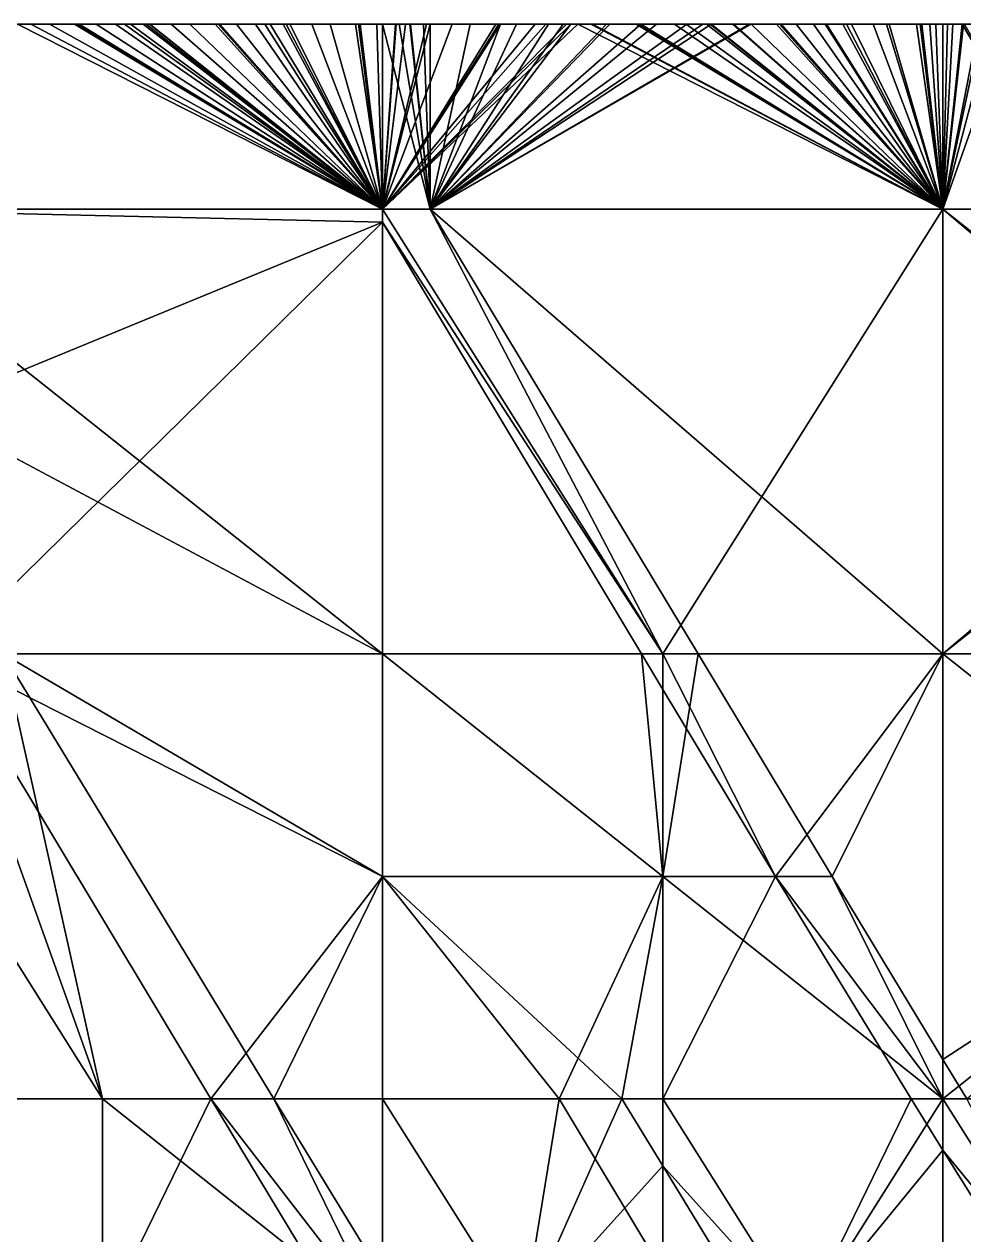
# Model space of a CAD drawing. Extents: x 376891 to 377036, y 6958800 to 6959083.
# Drawn here: x 376928.1 to 376981.7, y 6959013.6 to 6959082.8 of the extents above; entities that cross this region are included whole.
import ezdxf

# ---------------------------------------------------------------- set-up
doc = ezdxf.new("R2010")
doc.units = 0
doc.layers.add('FM2', color=7, linetype='CONTINUOUS')

msp = doc.modelspace()

# ---------------------------------------------------------------- linework, layer by layer
at = {"layer": 'FM2'}
for points in [[(376916.548, 6959072.209, 318.949), (376948.548, 6959072.209, 335.174), (376927.698, 6959082.766, 327.81)], [(376948.548, 6959072.209, 336.788), (376916.548, 6959072.209, 320.618), (376927.698, 6959082.766, 329.436)], [(376928.456, 6959082.766, 329.819), (376927.698, 6959082.766, 329.436), (376929.526, 6959082.766, 328.737)], [(376927.698, 6959082.766, 329.436), (376927.698, 6959082.766, 327.81), (376929.526, 6959082.766, 328.737)], [(376948.548, 6959072.209, 335.174), (376929.526, 6959082.766, 328.737), (376927.698, 6959082.766, 327.81)], [(376928.456, 6959082.766, 329.819), (376948.548, 6959072.209, 336.788), (376927.698, 6959082.766, 329.436)], [(376929.526, 6959082.766, 328.737), (376930.952, 6959082.766, 331.08), (376928.456, 6959082.766, 329.819)], [(376930.952, 6959082.766, 331.08), (376948.548, 6959072.209, 336.788), (376928.456, 6959082.766, 329.819)], [(376931.218, 6959082.766, 331.08), (376930.952, 6959082.766, 331.08), (376929.526, 6959082.766, 328.737)], [(376931.218, 6959082.766, 329.595), (376931.218, 6959082.766, 331.08), (376929.526, 6959082.766, 328.737)], [(376948.548, 6959072.209, 335.174), (376931.218, 6959082.766, 329.595), (376929.526, 6959082.766, 328.737)], [(376931.218, 6959082.766, 331.08), (376931.129, 6959082.766, 331.17), (376930.952, 6959082.766, 331.08)], [(376931.129, 6959082.766, 331.17), (376948.548, 6959072.209, 336.788), (376930.952, 6959082.766, 331.08)], [(376931.218, 6959082.766, 331.08), (376931.218, 6959082.766, 331.214), (376931.129, 6959082.766, 331.17)], [(376931.218, 6959082.766, 331.214), (376948.548, 6959072.209, 336.788), (376931.129, 6959082.766, 331.17)], [(376933.293, 6959082.766, 332.263), (376931.218, 6959082.766, 331.214), (376931.218, 6959082.766, 331.08)], [(376933.293, 6959082.766, 332.263), (376931.218, 6959082.766, 331.08), (376934.147, 6959082.766, 331.08)], [(376931.218, 6959082.766, 329.595), (376932.196, 6959082.766, 330.091), (376931.218, 6959082.766, 331.08)], [(376932.196, 6959082.766, 330.091), (376934.147, 6959082.766, 331.08), (376931.218, 6959082.766, 331.08)], [(376948.548, 6959072.209, 335.174), (376932.196, 6959082.766, 330.091), (376931.218, 6959082.766, 329.595)], [(376933.293, 6959082.766, 332.263), (376948.548, 6959072.209, 336.788), (376931.218, 6959082.766, 331.214)], [(376948.548, 6959072.209, 335.174), (376934.147, 6959082.766, 331.08), (376932.196, 6959082.766, 330.091)], [(376934.147, 6959082.766, 331.08), (376933.803, 6959082.766, 332.521), (376933.293, 6959082.766, 332.263)], [(376933.803, 6959082.766, 332.521), (376948.548, 6959072.209, 336.788), (376933.293, 6959082.766, 332.263)], [(376934.867, 6959082.766, 331.445), (376933.803, 6959082.766, 332.521), (376934.147, 6959082.766, 331.08)], [(376935.033, 6959082.766, 333.142), (376933.803, 6959082.766, 332.521), (376934.867, 6959082.766, 331.445)], [(376935.033, 6959082.766, 333.142), (376948.548, 6959072.209, 336.788), (376933.803, 6959082.766, 332.521)], [(376948.548, 6959072.209, 335.174), (376934.867, 6959082.766, 331.445), (376934.147, 6959082.766, 331.08)], [(376935.033, 6959082.766, 333.142), (376934.867, 6959082.766, 331.445), (376935.227, 6959082.766, 331.628)], [(376948.548, 6959072.209, 335.174), (376935.227, 6959082.766, 331.628), (376934.867, 6959082.766, 331.445)], [(376935.227, 6959082.766, 333.241), (376935.033, 6959082.766, 333.142), (376935.227, 6959082.766, 331.628)], [(376935.227, 6959082.766, 333.241), (376948.548, 6959072.209, 336.788), (376935.033, 6959082.766, 333.142)], [(376935.238, 6959082.766, 333.246), (376935.227, 6959082.766, 333.241), (376935.247, 6959082.766, 331.638)], [(376935.227, 6959082.766, 333.241), (376935.227, 6959082.766, 331.628), (376935.247, 6959082.766, 331.638)], [(376948.548, 6959072.209, 335.174), (376935.247, 6959082.766, 331.638), (376935.227, 6959082.766, 331.628)], [(376935.238, 6959082.766, 333.246), (376948.548, 6959072.209, 336.788), (376935.227, 6959082.766, 333.241)], [(376935.247, 6959082.766, 333.251), (376935.238, 6959082.766, 333.246), (376935.247, 6959082.766, 331.638)], [(376935.247, 6959082.766, 333.251), (376948.548, 6959072.209, 336.788), (376935.238, 6959082.766, 333.246)], [(376936.476, 6959082.766, 333.872), (376935.247, 6959082.766, 333.251), (376937.536, 6959082.766, 332.8)], [(376935.247, 6959082.766, 333.251), (376935.247, 6959082.766, 331.638), (376937.536, 6959082.766, 332.8)], [(376948.548, 6959072.209, 335.174), (376937.536, 6959082.766, 332.8), (376935.247, 6959082.766, 331.638)], [(376936.476, 6959082.766, 333.872), (376948.548, 6959072.209, 336.788), (376935.247, 6959082.766, 333.251)], [(376937.536, 6959082.766, 332.8), (376938.975, 6959082.766, 335.134), (376936.476, 6959082.766, 333.872)], [(376938.975, 6959082.766, 335.134), (376948.548, 6959072.209, 336.788), (376936.476, 6959082.766, 333.872)], [(376939.237, 6959082.766, 335.134), (376938.975, 6959082.766, 335.134), (376937.536, 6959082.766, 332.8)], [(376939.237, 6959082.766, 335.134), (376937.536, 6959082.766, 332.8), (376939.237, 6959082.766, 333.665)], [(376948.548, 6959072.209, 335.174), (376939.237, 6959082.766, 333.665), (376937.536, 6959082.766, 332.8)], [(376939.237, 6959082.766, 335.134), (376939.15, 6959082.766, 335.223), (376938.975, 6959082.766, 335.134)], [(376939.15, 6959082.766, 335.223), (376948.548, 6959072.209, 336.788), (376938.975, 6959082.766, 335.134)], [(376939.237, 6959082.766, 335.134), (376939.237, 6959082.766, 335.267), (376939.15, 6959082.766, 335.223)], [(376939.237, 6959082.766, 335.267), (376948.548, 6959072.209, 336.788), (376939.15, 6959082.766, 335.223)], [(376941.294, 6959082.766, 336.306), (376939.237, 6959082.766, 335.267), (376939.237, 6959082.766, 335.134)], [(376939.237, 6959082.766, 335.134), (376942.131, 6959082.766, 335.134), (376941.294, 6959082.766, 336.306)], [(376939.237, 6959082.766, 333.665), (376940.205, 6959082.766, 334.156), (376939.237, 6959082.766, 335.134)], [(376940.205, 6959082.766, 334.156), (376942.131, 6959082.766, 335.134), (376939.237, 6959082.766, 335.134)], [(376948.548, 6959072.209, 335.174), (376940.205, 6959082.766, 334.156), (376939.237, 6959082.766, 333.665)], [(376941.294, 6959082.766, 336.306), (376948.548, 6959072.209, 336.788), (376939.237, 6959082.766, 335.267)], [(376948.548, 6959072.209, 335.174), (376942.131, 6959082.766, 335.134), (376940.205, 6959082.766, 334.156)], [(376942.131, 6959082.766, 335.134), (376941.823, 6959082.766, 336.574), (376941.294, 6959082.766, 336.306)], [(376941.823, 6959082.766, 336.574), (376948.548, 6959072.209, 336.788), (376941.294, 6959082.766, 336.306)], [(376942.874, 6959082.766, 335.512), (376941.823, 6959082.766, 336.574), (376942.131, 6959082.766, 335.134)], [(376943.044, 6959082.766, 337.191), (376941.823, 6959082.766, 336.574), (376942.874, 6959082.766, 335.512)], [(376943.044, 6959082.766, 337.191), (376948.548, 6959072.209, 336.788), (376941.823, 6959082.766, 336.574)], [(376948.548, 6959072.209, 335.174), (376942.874, 6959082.766, 335.512), (376942.131, 6959082.766, 335.134)], [(376943.044, 6959082.766, 337.191), (376942.874, 6959082.766, 335.512), (376943.247, 6959082.766, 335.702)], [(376948.548, 6959072.209, 335.174), (376943.247, 6959082.766, 335.702), (376942.874, 6959082.766, 335.512)], [(376943.247, 6959082.766, 337.293), (376943.044, 6959082.766, 337.191), (376943.247, 6959082.766, 335.702)], [(376943.247, 6959082.766, 337.293), (376948.548, 6959072.209, 336.788), (376943.044, 6959082.766, 337.191)], [(376944.497, 6959082.766, 337.925), (376943.247, 6959082.766, 337.293), (376945.543, 6959082.766, 336.868)], [(376943.247, 6959082.766, 337.293), (376943.247, 6959082.766, 335.702), (376945.543, 6959082.766, 336.868)], [(376948.548, 6959072.209, 335.174), (376945.543, 6959082.766, 336.868), (376943.247, 6959082.766, 335.702)], [(376944.497, 6959082.766, 337.925), (376948.548, 6959072.209, 336.788), (376943.247, 6959082.766, 337.293)], [(376945.543, 6959082.766, 336.868), (376946.998, 6959082.766, 339.189), (376944.497, 6959082.766, 337.925)], [(376946.998, 6959082.766, 339.189), (376948.548, 6959072.209, 336.788), (376944.497, 6959082.766, 337.925)], [(376947.257, 6959082.766, 339.189), (376946.998, 6959082.766, 339.189), (376945.543, 6959082.766, 336.868)], [(376947.257, 6959082.766, 337.738), (376947.257, 6959082.766, 339.189), (376945.543, 6959082.766, 336.868)], [(376948.548, 6959072.209, 335.174), (376947.257, 6959082.766, 337.738), (376945.543, 6959082.766, 336.868)], [(376946.998, 6959082.766, 339.189), (376947.257, 6959082.766, 339.189), (376947.171, 6959082.766, 339.276)], [(376947.171, 6959082.766, 339.276), (376948.548, 6959072.209, 336.788), (376946.998, 6959082.766, 339.189)], [(376947.257, 6959082.766, 339.189), (376947.257, 6959082.766, 339.32), (376947.171, 6959082.766, 339.276)], [(376947.257, 6959082.766, 339.32), (376948.548, 6959072.209, 336.788), (376947.171, 6959082.766, 339.276)], [(376948.548, 6959082.766, 339.972), (376947.257, 6959082.766, 339.32), (376947.257, 6959082.766, 339.189)], [(376947.257, 6959082.766, 339.189), (376950.1, 6959082.766, 339.189), (376948.548, 6959082.766, 339.972)], [(376947.257, 6959082.766, 337.738), (376948.212, 6959082.766, 338.223), (376947.257, 6959082.766, 339.189)], [(376948.212, 6959082.766, 338.223), (376948.548, 6959082.766, 338.394), (376947.257, 6959082.766, 339.189)], [(376948.548, 6959082.766, 338.394), (376949.495, 6959082.766, 338.879), (376947.257, 6959082.766, 339.189)], [(376949.495, 6959082.766, 338.879), (376950.1, 6959082.766, 339.189), (376947.257, 6959082.766, 339.189)], [(376948.548, 6959072.209, 335.174), (376948.212, 6959082.766, 338.223), (376947.257, 6959082.766, 337.738)], [(376948.548, 6959082.766, 339.972), (376948.548, 6959072.209, 336.788), (376947.257, 6959082.766, 339.32)], [(376948.548, 6959072.209, 335.174), (376948.548, 6959082.766, 338.394), (376948.212, 6959082.766, 338.223)], [(376949.288, 6959082.766, 340.347), (376948.548, 6959082.766, 339.972), (376950.1, 6959082.766, 339.189)], [(376948.548, 6959082.766, 338.394), (376951.265, 6959072.209, 336.565), (376949.495, 6959082.766, 338.879)], [(376948.548, 6959072.209, 335.174), (376951.265, 6959072.209, 336.565), (376948.548, 6959082.766, 338.394)], [(376949.288, 6959082.766, 340.347), (376948.548, 6959072.209, 336.788), (376948.548, 6959082.766, 339.972)], [(376949.313, 6959082.766, 340.359), (376948.548, 6959072.209, 336.788), (376949.288, 6959082.766, 340.347)], [(376949.844, 6959082.766, 340.628), (376948.548, 6959072.209, 336.788), (376949.313, 6959082.766, 340.359)], [(376951.052, 6959082.766, 341.239), (376948.548, 6959072.209, 336.788), (376949.844, 6959082.766, 340.628)], [(376951.267, 6959082.766, 341.348), (376948.548, 6959072.209, 336.788), (376951.052, 6959082.766, 341.239)], [(376952.516, 6959082.766, 341.98), (376948.548, 6959072.209, 336.788), (376951.267, 6959082.766, 341.348)], [(376955.012, 6959082.766, 343.243), (376948.548, 6959072.209, 336.788), (376952.516, 6959082.766, 341.98)], [(376955.188, 6959082.766, 343.332), (376948.548, 6959072.209, 336.788), (376955.012, 6959082.766, 343.243)], [(376955.277, 6959082.766, 343.377), (376948.548, 6959072.209, 336.788), (376955.188, 6959082.766, 343.332)], [(376957.252, 6959082.766, 344.376), (376948.548, 6959072.209, 336.788), (376955.277, 6959082.766, 343.377)], [(376957.861, 6959082.766, 344.684), (376948.548, 6959072.209, 336.788), (376957.252, 6959082.766, 344.376)], [(376959.05, 6959082.766, 345.286), (376948.548, 6959072.209, 336.788), (376957.861, 6959082.766, 344.684)], [(376959.287, 6959082.766, 345.406), (376948.548, 6959072.209, 336.788), (376959.05, 6959082.766, 345.286)], [(376959.698, 6959082.766, 345.614), (376948.548, 6959072.209, 336.788), (376959.287, 6959082.766, 345.406)], [(376959.698, 6959082.766, 345.614), (376980.548, 6959072.209, 352.979), (376948.548, 6959072.209, 336.788)], [(376949.313, 6959082.766, 340.359), (376949.288, 6959082.766, 340.347), (376950.1, 6959082.766, 339.189)], [(376950.1, 6959082.766, 339.189), (376950.135, 6959082.766, 339.207), (376949.313, 6959082.766, 340.359)], [(376949.844, 6959082.766, 340.628), (376949.313, 6959082.766, 340.359), (376950.135, 6959082.766, 339.207)], [(376949.495, 6959082.766, 338.879), (376951.265, 6959072.209, 336.565), (376950.1, 6959082.766, 339.189)], [(376949.844, 6959082.766, 340.628), (376950.135, 6959082.766, 339.207), (376950.875, 6959082.766, 339.585)], [(376951.052, 6959082.766, 341.239), (376949.844, 6959082.766, 340.628), (376950.875, 6959082.766, 339.585)], [(376950.1, 6959082.766, 339.189), (376951.265, 6959072.209, 336.565), (376950.135, 6959082.766, 339.207)], [(376951.265, 6959072.209, 336.565), (376950.875, 6959082.766, 339.585), (376950.135, 6959082.766, 339.207)], [(376951.052, 6959082.766, 341.239), (376950.875, 6959082.766, 339.585), (376951.267, 6959082.766, 339.786)], [(376951.265, 6959072.209, 336.565), (376951.267, 6959082.766, 339.786), (376950.875, 6959082.766, 339.585)], [(376951.267, 6959082.766, 341.348), (376951.052, 6959082.766, 341.239), (376951.267, 6959082.766, 339.786)], [(376951.265, 6959072.209, 336.565), (376953.537, 6959082.766, 340.948), (376951.267, 6959082.766, 339.786)], [(376951.265, 6959072.209, 336.565), (376955.277, 6959082.766, 341.839), (376953.537, 6959082.766, 340.948)], [(376951.265, 6959072.209, 336.565), (376958.86, 6959082.766, 343.674), (376958.018, 6959082.766, 343.243)], [(376951.265, 6959072.209, 336.565), (376956.198, 6959082.766, 342.311), (376955.277, 6959082.766, 341.839)], [(376951.265, 6959072.209, 336.565), (376958.018, 6959082.766, 343.243), (376956.198, 6959082.766, 342.311)], [(376951.265, 6959072.209, 336.565), (376959.287, 6959082.766, 343.892), (376958.86, 6959082.766, 343.674)], [(376951.265, 6959072.209, 336.565), (376961.339, 6959082.766, 344.943), (376959.287, 6959082.766, 343.892)], [(376969.5, 6959082.766, 349.134), (376951.265, 6959072.209, 336.565), (376969.59, 6959082.766, 349.18)], [(376961.339, 6959082.766, 344.943), (376951.265, 6959072.209, 336.565), (376961.522, 6959082.766, 345.037)], [(376961.522, 6959082.766, 345.037), (376951.265, 6959072.209, 336.565), (376963.296, 6959082.766, 345.948)], [(376965.923, 6959082.766, 347.297), (376951.265, 6959072.209, 336.565), (376966.84, 6959082.766, 347.768)], [(376964.181, 6959082.766, 346.403), (376951.265, 6959072.209, 336.565), (376965.923, 6959082.766, 347.297)], [(376963.296, 6959082.766, 345.948), (376951.265, 6959072.209, 336.565), (376964.181, 6959082.766, 346.403)], [(376966.84, 6959082.766, 347.768), (376951.265, 6959072.209, 336.565), (376967.306, 6959082.766, 348.007)], [(376967.306, 6959082.766, 348.007), (376951.265, 6959072.209, 336.565), (376969.5, 6959082.766, 349.134)], [(376951.265, 6959072.209, 336.565), (376980.548, 6959072.209, 351.58), (376969.59, 6959082.766, 349.18)], [(376952.516, 6959082.766, 341.98), (376951.267, 6959082.766, 341.348), (376953.537, 6959082.766, 340.948)], [(376951.267, 6959082.766, 341.348), (376951.267, 6959082.766, 339.786), (376953.537, 6959082.766, 340.948)], [(376953.537, 6959082.766, 340.948), (376955.012, 6959082.766, 343.243), (376952.516, 6959082.766, 341.98)], [(376955.277, 6959082.766, 343.243), (376955.012, 6959082.766, 343.243), (376953.537, 6959082.766, 340.948)], [(376955.277, 6959082.766, 343.243), (376953.537, 6959082.766, 340.948), (376955.277, 6959082.766, 341.839)], [(376955.012, 6959082.766, 343.243), (376955.277, 6959082.766, 343.243), (376955.188, 6959082.766, 343.332)], [(376955.277, 6959082.766, 343.243), (376955.277, 6959082.766, 343.377), (376955.188, 6959082.766, 343.332)], [(376957.252, 6959082.766, 344.376), (376955.277, 6959082.766, 343.377), (376955.277, 6959082.766, 343.243)], [(376957.252, 6959082.766, 344.376), (376955.277, 6959082.766, 343.243), (376958.018, 6959082.766, 343.243)], [(376955.277, 6959082.766, 341.839), (376956.198, 6959082.766, 342.311), (376955.277, 6959082.766, 343.243)], [(376956.198, 6959082.766, 342.311), (376958.018, 6959082.766, 343.243), (376955.277, 6959082.766, 343.243)], [(376958.018, 6959082.766, 343.243), (376957.861, 6959082.766, 344.684), (376957.252, 6959082.766, 344.376)], [(376958.86, 6959082.766, 343.674), (376957.861, 6959082.766, 344.684), (376958.018, 6959082.766, 343.243)], [(376959.05, 6959082.766, 345.286), (376957.861, 6959082.766, 344.684), (376958.86, 6959082.766, 343.674)], [(376958.86, 6959082.766, 343.674), (376959.287, 6959082.766, 343.892), (376959.05, 6959082.766, 345.286)], [(376959.287, 6959082.766, 345.406), (376959.05, 6959082.766, 345.286), (376959.287, 6959082.766, 343.892)], [(376959.698, 6959082.766, 345.614), (376959.287, 6959082.766, 345.406), (376959.287, 6959082.766, 343.892)], [(376959.698, 6959082.766, 345.614), (376959.287, 6959082.766, 343.892), (376961.339, 6959082.766, 344.943)], [(376960.431, 6959082.766, 345.985), (376959.698, 6959082.766, 345.614), (376961.339, 6959082.766, 344.943)], [(376980.548, 6959072.209, 352.979), (376959.698, 6959082.766, 345.614), (376960.431, 6959082.766, 345.985)], [(376960.533, 6959082.766, 346.036), (376960.431, 6959082.766, 345.985), (376961.339, 6959082.766, 344.943)], [(376980.548, 6959072.209, 352.979), (376960.431, 6959082.766, 345.985), (376960.533, 6959082.766, 346.036)], [(376961.339, 6959082.766, 344.943), (376961.522, 6959082.766, 345.037), (376960.533, 6959082.766, 346.036)], [(376961.522, 6959082.766, 345.037), (376963.025, 6959082.766, 347.297), (376960.533, 6959082.766, 346.036)], [(376980.548, 6959072.209, 352.979), (376960.533, 6959082.766, 346.036), (376963.025, 6959082.766, 347.297)], [(376963.296, 6959082.766, 347.297), (376963.025, 6959082.766, 347.297), (376961.522, 6959082.766, 345.037)], [(376963.296, 6959082.766, 347.297), (376961.522, 6959082.766, 345.037), (376963.296, 6959082.766, 345.948)], [(376963.296, 6959082.766, 347.297), (376963.206, 6959082.766, 347.389), (376963.025, 6959082.766, 347.297)], [(376980.548, 6959072.209, 352.979), (376963.025, 6959082.766, 347.297), (376963.206, 6959082.766, 347.389)], [(376963.296, 6959082.766, 347.297), (376963.296, 6959082.766, 347.434), (376963.206, 6959082.766, 347.389)], [(376980.548, 6959072.209, 352.979), (376963.206, 6959082.766, 347.389), (376963.296, 6959082.766, 347.434)], [(376965.208, 6959082.766, 348.401), (376963.296, 6959082.766, 347.434), (376963.296, 6959082.766, 347.297)], [(376965.208, 6959082.766, 348.401), (376963.296, 6959082.766, 347.297), (376965.923, 6959082.766, 347.297)], [(376963.296, 6959082.766, 345.948), (376964.181, 6959082.766, 346.403), (376963.296, 6959082.766, 347.297)], [(376964.181, 6959082.766, 346.403), (376965.923, 6959082.766, 347.297), (376963.296, 6959082.766, 347.297)], [(376980.548, 6959072.209, 352.979), (376963.296, 6959082.766, 347.434), (376965.208, 6959082.766, 348.401)], [(376965.923, 6959082.766, 347.297), (376965.878, 6959082.766, 348.741), (376965.208, 6959082.766, 348.401)], [(376980.548, 6959072.209, 352.979), (376965.208, 6959082.766, 348.401), (376965.878, 6959082.766, 348.741)], [(376966.84, 6959082.766, 347.768), (376965.878, 6959082.766, 348.741), (376965.923, 6959082.766, 347.297)], [(376967.044, 6959082.766, 349.33), (376965.878, 6959082.766, 348.741), (376966.84, 6959082.766, 347.768)], [(376980.548, 6959072.209, 352.979), (376965.878, 6959082.766, 348.741), (376967.044, 6959082.766, 349.33)], [(376966.84, 6959082.766, 347.768), (376967.306, 6959082.766, 348.007), (376967.044, 6959082.766, 349.33)], [(376967.247, 6959082.766, 349.433), (376967.044, 6959082.766, 349.33), (376967.306, 6959082.766, 348.007)], [(376980.548, 6959072.209, 352.979), (376967.044, 6959082.766, 349.33), (376967.247, 6959082.766, 349.433)], [(376967.306, 6959082.766, 349.463), (376967.247, 6959082.766, 349.433), (376967.306, 6959082.766, 348.007)], [(376967.306, 6959082.766, 349.463), (376980.548, 6959072.209, 352.979), (376967.247, 6959082.766, 349.433)], [(376968.551, 6959082.766, 350.093), (376967.306, 6959082.766, 349.463), (376969.5, 6959082.766, 349.134)], [(376967.306, 6959082.766, 349.463), (376967.306, 6959082.766, 348.007), (376969.5, 6959082.766, 349.134)], [(376968.551, 6959082.766, 350.093), (376980.548, 6959072.209, 352.979), (376967.306, 6959082.766, 349.463)], [(376968.602, 6959082.766, 350.119), (376968.551, 6959082.766, 350.093), (376969.5, 6959082.766, 349.134)], [(376968.602, 6959082.766, 350.119), (376980.548, 6959072.209, 352.979), (376968.551, 6959082.766, 350.093)], [(376968.602, 6959082.766, 350.119), (376969.5, 6959082.766, 349.134), (376969.59, 6959082.766, 349.18)], [(376971.036, 6959082.766, 351.351), (376968.602, 6959082.766, 350.119), (376969.59, 6959082.766, 349.18)], [(376971.036, 6959082.766, 351.351), (376980.548, 6959072.209, 352.979), (376968.602, 6959082.766, 350.119)], [(376971.316, 6959082.766, 351.351), (376971.036, 6959082.766, 351.351), (376969.59, 6959082.766, 349.18)], [(376971.316, 6959082.766, 350.065), (376971.316, 6959082.766, 351.351), (376969.59, 6959082.766, 349.18)], [(376969.59, 6959082.766, 349.18), (376980.548, 6959072.209, 351.58), (376971.316, 6959082.766, 350.065)], [(376971.316, 6959082.766, 351.351), (376971.223, 6959082.766, 351.446), (376971.036, 6959082.766, 351.351)], [(376971.223, 6959082.766, 351.446), (376980.548, 6959072.209, 352.979), (376971.036, 6959082.766, 351.351)], [(376971.316, 6959082.766, 351.351), (376971.316, 6959082.766, 351.493), (376971.223, 6959082.766, 351.446)], [(376971.316, 6959082.766, 351.493), (376980.548, 6959072.209, 352.979), (376971.223, 6959082.766, 351.446)], [(376973.16, 6959082.766, 352.426), (376971.316, 6959082.766, 351.493), (376971.316, 6959082.766, 351.351)], [(376971.316, 6959082.766, 351.351), (376973.825, 6959082.766, 351.351), (376973.16, 6959082.766, 352.426)], [(376971.316, 6959082.766, 350.065), (376972.16, 6959082.766, 350.498), (376971.316, 6959082.766, 351.351)], [(376972.16, 6959082.766, 350.498), (376973.825, 6959082.766, 351.351), (376971.316, 6959082.766, 351.351)], [(376971.316, 6959082.766, 350.065), (376980.548, 6959072.209, 351.58), (376972.16, 6959082.766, 350.498)], [(376973.16, 6959082.766, 352.426), (376980.548, 6959072.209, 352.979), (376971.316, 6959082.766, 351.493)], [(376972.16, 6959082.766, 350.498), (376980.548, 6959072.209, 351.58), (376973.825, 6959082.766, 351.351)], [(376973.825, 6959082.766, 351.351), (376973.895, 6959082.766, 352.798), (376973.16, 6959082.766, 352.426)], [(376973.895, 6959082.766, 352.798), (376980.548, 6959072.209, 352.979), (376973.16, 6959082.766, 352.426)], [(376974.821, 6959082.766, 351.862), (376973.895, 6959082.766, 352.798), (376973.825, 6959082.766, 351.351)], [(376973.825, 6959082.766, 351.351), (376980.548, 6959072.209, 351.58), (376974.821, 6959082.766, 351.862)], [(376975.037, 6959082.766, 353.376), (376973.895, 6959082.766, 352.798), (376974.821, 6959082.766, 351.862)], [(376975.037, 6959082.766, 353.376), (376980.548, 6959072.209, 352.979), (376973.895, 6959082.766, 352.798)], [(376975.037, 6959082.766, 353.376), (376974.821, 6959082.766, 351.862), (376975.326, 6959082.766, 352.121)], [(376974.821, 6959082.766, 351.862), (376980.548, 6959072.209, 351.58), (376975.326, 6959082.766, 352.121)], [(376975.326, 6959082.766, 353.523), (376975.037, 6959082.766, 353.376), (376975.326, 6959082.766, 352.121)], [(376975.326, 6959082.766, 353.523), (376980.548, 6959072.209, 352.979), (376975.037, 6959082.766, 353.376)], [(376976.567, 6959082.766, 354.151), (376975.326, 6959082.766, 353.523), (376977.481, 6959082.766, 353.226)], [(376975.326, 6959082.766, 353.523), (376975.326, 6959082.766, 352.121), (376977.481, 6959082.766, 353.226)], [(376975.326, 6959082.766, 352.121), (376980.548, 6959072.209, 351.58), (376977.481, 6959082.766, 353.226)], [(376976.567, 6959082.766, 354.151), (376980.548, 6959072.209, 352.979), (376975.326, 6959082.766, 353.523)], [(376977.481, 6959082.766, 353.226), (376977.327, 6959082.766, 354.535), (376976.567, 6959082.766, 354.151)], [(376977.327, 6959082.766, 354.535), (376980.548, 6959072.209, 352.979), (376976.567, 6959082.766, 354.151)], [(376977.481, 6959082.766, 353.226), (376979.045, 6959082.766, 355.406), (376977.327, 6959082.766, 354.535)], [(376979.045, 6959082.766, 355.406), (376980.548, 6959072.209, 352.979), (376977.327, 6959082.766, 354.535)], [(376979.336, 6959082.766, 355.406), (376979.045, 6959082.766, 355.406), (376977.481, 6959082.766, 353.226)], [(376979.336, 6959082.766, 354.177), (376979.336, 6959082.766, 355.406), (376977.481, 6959082.766, 353.226)], [(376977.481, 6959082.766, 353.226), (376980.548, 6959072.209, 351.58), (376979.336, 6959082.766, 354.177)], [(376979.045, 6959082.766, 355.406), (376979.336, 6959082.766, 355.406), (376979.239, 6959082.766, 355.504)], [(376979.239, 6959082.766, 355.504), (376980.548, 6959072.209, 352.979), (376979.045, 6959082.766, 355.406)], [(376979.336, 6959082.766, 355.406), (376979.336, 6959082.766, 355.553), (376979.239, 6959082.766, 355.504)], [(376979.336, 6959082.766, 355.553), (376980.548, 6959072.209, 352.979), (376979.239, 6959082.766, 355.504)], [(376980.548, 6959082.766, 356.167), (376979.336, 6959082.766, 355.553), (376979.336, 6959082.766, 355.406)], [(376979.336, 6959082.766, 355.406), (376981.719, 6959082.766, 355.406), (376980.548, 6959082.766, 356.167)], [(376979.336, 6959082.766, 354.177), (376979.794, 6959082.766, 354.412), (376979.336, 6959082.766, 355.406)], [(376979.794, 6959082.766, 354.412), (376980.142, 6959082.766, 354.591), (376979.336, 6959082.766, 355.406)], [(376980.142, 6959082.766, 354.591), (376980.548, 6959082.766, 354.799), (376979.336, 6959082.766, 355.406)], [(376980.548, 6959082.766, 354.799), (376980.803, 6959082.766, 354.931), (376979.336, 6959082.766, 355.406)], [(376980.803, 6959082.766, 354.931), (376981.719, 6959082.766, 355.406), (376979.336, 6959082.766, 355.406)], [(376979.336, 6959082.766, 354.177), (376980.548, 6959072.209, 351.58), (376979.794, 6959082.766, 354.412)], [(376980.548, 6959082.766, 356.167), (376980.548, 6959072.209, 352.979), (376979.336, 6959082.766, 355.553)], [(376979.794, 6959082.766, 354.412), (376980.548, 6959072.209, 351.58), (376980.142, 6959082.766, 354.591)], [(376980.142, 6959082.766, 354.591), (376980.548, 6959072.209, 351.58), (376980.548, 6959082.766, 354.799)], [(376981.106, 6959082.766, 356.45), (376980.548, 6959082.766, 356.167), (376981.719, 6959082.766, 355.406)], [(376980.803, 6959082.766, 354.931), (376980.548, 6959072.209, 351.58), (376981.719, 6959082.766, 355.406)], [(376980.548, 6959072.209, 351.58), (376982.589, 6959082.766, 355.856), (376981.719, 6959082.766, 355.406)], [(376980.548, 6959072.209, 351.58), (376982.795, 6959082.766, 355.962), (376982.589, 6959082.766, 355.856)], [(376980.548, 6959072.209, 351.58), (376983.346, 6959082.766, 356.247), (376982.795, 6959082.766, 355.962)], [(376980.548, 6959072.209, 351.58), (376984.267, 6959082.766, 356.723), (376983.346, 6959082.766, 356.247)], [(376990.496, 6959072.209, 356.723), (376984.267, 6959082.766, 356.723), (376980.548, 6959072.209, 351.58)], [(376980.548, 6959082.766, 354.799), (376980.548, 6959072.209, 351.58), (376980.803, 6959082.766, 354.931)], [(376981.106, 6959082.766, 356.45), (376980.548, 6959072.209, 352.979), (376980.548, 6959082.766, 356.167)], [(376981.645, 6959082.766, 356.723), (376980.548, 6959072.209, 352.979), (376981.106, 6959082.766, 356.45)], [(376987.929, 6959072.209, 356.723), (376980.548, 6959072.209, 352.979), (376981.645, 6959082.766, 356.723)], [(376981.719, 6959082.766, 355.406), (376981.645, 6959082.766, 356.723), (376981.106, 6959082.766, 356.45)], [(376982.589, 6959082.766, 355.856), (376981.755, 6959082.766, 356.779), (376981.645, 6959082.766, 356.723)], [(376982.589, 6959082.766, 355.856), (376981.645, 6959082.766, 356.723), (376981.719, 6959082.766, 355.406)], [(376981.755, 6959082.766, 356.779), (376987.929, 6959072.209, 356.723), (376981.645, 6959082.766, 356.723)], [(376948.548, 6959046.811, 327.368), (376948.548, 6959072.209, 335.174), (376916.548, 6959072.209, 318.949)], [(376948.548, 6959046.811, 327.368), (376916.548, 6959072.209, 318.949), (376916.548, 6959063.879, 316.406)], [(376948.548, 6959071.471, 336.565), (376916.548, 6959058.314, 316.406), (376916.548, 6959072.209, 320.618)], [(376916.548, 6959072.209, 320.618), (376948.548, 6959072.209, 336.788), (376948.548, 6959071.471, 336.565)], [(376948.548, 6959072.209, 335.174), (376948.548, 6959046.811, 327.368), (376964.548, 6959046.811, 335.534)], [(376951.265, 6959072.209, 336.565), (376948.548, 6959072.209, 335.174), (376964.548, 6959046.811, 335.534)], [(376964.548, 6959046.811, 337.178), (376948.548, 6959071.471, 336.565), (376948.548, 6959072.209, 336.788)], [(376964.548, 6959046.811, 337.178), (376948.548, 6959072.209, 336.788), (376980.548, 6959072.209, 352.979)], [(376964.548, 6959046.811, 335.534), (376966.558, 6959046.811, 336.565), (376951.265, 6959072.209, 336.565)], [(376980.548, 6959046.811, 343.754), (376980.548, 6959072.209, 351.58), (376951.265, 6959072.209, 336.565)], [(376951.265, 6959072.209, 336.565), (376966.558, 6959046.811, 336.565), (376980.548, 6959046.811, 343.754)], [(376980.548, 6959072.209, 352.979), (376980.548, 6959046.811, 345.247), (376964.548, 6959046.811, 337.178)], [(376980.548, 6959072.209, 351.58), (376980.548, 6959046.811, 343.754), (376996.548, 6959059.51, 355.966)], [(376990.496, 6959072.209, 356.723), (376980.548, 6959072.209, 351.58), (376996.548, 6959059.51, 355.966)], [(376995.541, 6959059.51, 356.723), (376980.548, 6959046.811, 345.247), (376980.548, 6959072.209, 352.979)], [(376980.548, 6959072.209, 352.979), (376987.929, 6959072.209, 356.723), (376995.541, 6959059.51, 356.723)], [(376948.548, 6959071.471, 336.565), (376923.449, 6959046.811, 316.406), (376916.548, 6959058.314, 316.406)], [(376948.548, 6959071.471, 336.565), (376948.548, 6959046.811, 329.093), (376923.449, 6959046.811, 316.406)], [(376948.548, 6959046.811, 329.093), (376948.548, 6959071.471, 336.565), (376963.333, 6959046.811, 336.565)], [(376964.548, 6959046.811, 337.178), (376963.333, 6959046.811, 336.565), (376948.548, 6959071.471, 336.565)], [(376916.548, 6959063.879, 316.406), (376926.869, 6959046.811, 316.406), (376948.548, 6959046.811, 327.368)], [(376980.548, 6959046.811, 343.754), (376996.548, 6959046.811, 352.04), (376996.548, 6959059.51, 355.966)], [(376995.541, 6959059.51, 356.723), (376996.548, 6959046.811, 353.338), (376980.548, 6959046.811, 345.247)], [(376916.548, 6959046.811, 311.203), (376916.548, 6959021.412, 303.482), (376932.548, 6959021.412, 311.484)], [(376926.869, 6959046.811, 316.406), (376916.548, 6959046.811, 311.203), (376932.548, 6959021.412, 311.484)], [(376932.548, 6959021.412, 313.266), (376916.548, 6959021.412, 305.182), (376916.548, 6959046.811, 312.918)], [(376932.548, 6959021.412, 313.266), (376916.548, 6959046.811, 312.918), (376923.449, 6959046.811, 316.406)], [(376948.548, 6959034.112, 325.245), (376938.735, 6959021.412, 316.406), (376923.449, 6959046.811, 316.406)], [(376923.449, 6959046.811, 316.406), (376948.548, 6959046.811, 329.093), (376948.548, 6959034.112, 325.245)], [(376923.449, 6959046.811, 316.406), (376938.735, 6959021.412, 316.406), (376932.548, 6959021.412, 313.266)], [(376926.869, 6959046.811, 316.406), (376942.329, 6959021.412, 316.406), (376948.548, 6959034.112, 323.461)], [(376948.548, 6959034.112, 323.461), (376948.548, 6959046.811, 327.368), (376926.869, 6959046.811, 316.406)], [(376932.548, 6959021.412, 311.484), (376942.329, 6959021.412, 316.406), (376926.869, 6959046.811, 316.406)], [(376964.548, 6959034.112, 331.607), (376964.548, 6959046.811, 335.534), (376948.548, 6959046.811, 327.368)], [(376948.548, 6959046.811, 327.368), (376948.548, 6959034.112, 323.461), (376964.548, 6959034.112, 331.607)], [(376964.548, 6959034.112, 333.325), (376948.548, 6959034.112, 325.245), (376948.548, 6959046.811, 329.093)], [(376948.548, 6959046.811, 329.093), (376963.333, 6959046.811, 336.565), (376964.548, 6959034.112, 333.325)], [(376963.333, 6959046.811, 336.565), (376964.548, 6959044.788, 336.565), (376964.548, 6959034.112, 333.325)], [(376963.333, 6959046.811, 336.565), (376964.548, 6959046.811, 337.178), (376964.548, 6959044.788, 336.565)], [(376966.558, 6959046.811, 336.565), (376964.548, 6959046.811, 335.534), (376964.548, 6959034.112, 331.607)], [(376964.548, 6959034.112, 331.607), (376974.215, 6959034.112, 336.565), (376966.558, 6959046.811, 336.565)], [(376970.992, 6959034.112, 336.565), (376964.548, 6959044.788, 336.565), (376964.548, 6959046.811, 337.178)], [(376970.992, 6959034.112, 336.565), (376964.548, 6959046.811, 337.178), (376980.548, 6959046.811, 345.247)], [(376980.548, 6959046.811, 343.754), (376966.558, 6959046.811, 336.565), (376974.215, 6959034.112, 336.565)], [(376970.992, 6959034.112, 336.565), (376980.548, 6959046.811, 345.247), (376980.548, 6959021.412, 337.472)], [(376974.215, 6959034.112, 336.565), (376980.548, 6959023.659, 336.565), (376980.548, 6959046.811, 343.754)], [(376980.548, 6959046.811, 343.754), (376980.548, 6959023.659, 336.565), (376996.548, 6959034.112, 348.087)], [(376996.548, 6959034.112, 348.087), (376996.548, 6959046.811, 352.04), (376980.548, 6959046.811, 343.754)], [(376996.548, 6959034.112, 349.413), (376980.548, 6959021.412, 337.472), (376980.548, 6959046.811, 345.247)], [(376980.548, 6959046.811, 345.247), (376996.548, 6959046.811, 353.338), (376996.548, 6959034.112, 349.413)], [(376964.548, 6959034.112, 333.325), (376964.548, 6959044.788, 336.565), (376970.992, 6959034.112, 336.565)], [(376948.548, 6959034.112, 325.245), (376948.548, 6959021.412, 321.385), (376938.735, 6959021.412, 316.406)], [(376942.329, 6959021.412, 316.406), (376948.548, 6959021.412, 319.543), (376948.548, 6959034.112, 323.461)], [(376948.548, 6959034.112, 323.461), (376948.548, 6959021.412, 319.543), (376962.217, 6959021.412, 326.485)], [(376964.548, 6959034.112, 331.607), (376948.548, 6959034.112, 323.461), (376962.217, 6959021.412, 326.485)], [(376958.629, 6959021.412, 326.485), (376948.548, 6959021.412, 321.385), (376948.548, 6959034.112, 325.245)], [(376958.629, 6959021.412, 326.485), (376948.548, 6959034.112, 325.245), (376964.548, 6959034.112, 333.325)], [(376964.548, 6959034.112, 333.325), (376964.548, 6959021.412, 329.472), (376958.629, 6959021.412, 326.485)], [(376962.217, 6959021.412, 326.485), (376964.548, 6959021.412, 327.671), (376964.548, 6959034.112, 331.607)], [(376964.548, 6959034.112, 331.607), (376964.548, 6959021.412, 327.671), (376980.548, 6959021.412, 335.866)], [(376980.548, 6959021.412, 335.866), (376974.215, 6959034.112, 336.565), (376964.548, 6959034.112, 331.607)], [(376964.548, 6959021.412, 329.472), (376964.548, 6959034.112, 333.325), (376970.992, 6959034.112, 336.565)], [(376970.992, 6959034.112, 336.565), (376978.731, 6959021.412, 336.565), (376964.548, 6959021.412, 329.472)], [(376980.548, 6959021.412, 337.472), (376978.731, 6959021.412, 336.565), (376970.992, 6959034.112, 336.565)], [(376980.548, 6959021.412, 335.866), (376980.548, 6959023.659, 336.565), (376974.215, 6959034.112, 336.565)], [(376980.548, 6959023.659, 336.565), (376981.904, 6959021.412, 336.565), (376996.548, 6959034.112, 348.087)], [(376996.548, 6959034.112, 349.413), (376996.548, 6959021.412, 345.463), (376980.548, 6959021.412, 337.472)], [(376981.904, 6959021.412, 336.565), (376980.548, 6959023.659, 336.565), (376980.548, 6959021.412, 335.866)], [(376932.548, 6959008.713, 307.599), (376932.548, 6959021.412, 311.484), (376916.548, 6959021.412, 303.482)], [(376916.548, 6959021.412, 303.482), (376916.548, 6959008.713, 299.642), (376932.548, 6959008.713, 307.599)], [(376916.548, 6959021.412, 305.182), (376932.548, 6959021.412, 313.266), (376932.548, 6959008.713, 309.351)], [(376932.548, 6959008.713, 309.351), (376916.548, 6959008.713, 301.289), (376916.548, 6959021.412, 305.182)], [(376932.548, 6959021.412, 311.484), (376932.548, 6959008.713, 307.599), (376948.548, 6959008.713, 315.624)], [(376948.548, 6959008.713, 315.624), (376942.329, 6959021.412, 316.406), (376932.548, 6959021.412, 311.484)], [(376932.548, 6959008.713, 309.351), (376932.548, 6959021.412, 313.266), (376938.735, 6959021.412, 316.406)], [(376938.735, 6959021.412, 316.406), (376946.413, 6959008.713, 316.406), (376932.548, 6959008.713, 309.351)], [(376938.735, 6959021.412, 316.406), (376948.548, 6959021.412, 321.385), (376948.548, 6959008.713, 317.493)], [(376948.548, 6959008.713, 317.493), (376946.413, 6959008.713, 316.406), (376938.735, 6959021.412, 316.406)], [(376948.548, 6959011.247, 316.406), (376948.548, 6959021.412, 319.543), (376942.329, 6959021.412, 316.406)], [(376948.548, 6959008.713, 315.624), (376948.548, 6959011.247, 316.406), (376942.329, 6959021.412, 316.406)], [(376948.548, 6959021.412, 319.543), (376948.548, 6959011.247, 316.406), (376956.548, 6959008.713, 319.668)], [(376962.217, 6959021.412, 326.485), (376948.548, 6959021.412, 319.543), (376956.548, 6959008.713, 319.668)], [(376956.548, 6959008.713, 321.573), (376948.548, 6959008.713, 317.493), (376948.548, 6959021.412, 321.385)], [(376956.548, 6959008.713, 321.573), (376948.548, 6959021.412, 321.385), (376958.629, 6959021.412, 326.485)], [(376964.548, 6959017.59, 326.485), (376962.217, 6959021.412, 326.485), (376956.548, 6959008.713, 319.668)], [(376956.548, 6959008.713, 321.573), (376958.629, 6959021.412, 326.485), (376964.548, 6959011.551, 326.485)], [(376958.629, 6959021.412, 326.485), (376964.548, 6959021.412, 329.472), (376964.548, 6959011.551, 326.485)], [(376964.548, 6959017.59, 326.485), (376964.548, 6959021.412, 327.671), (376962.217, 6959021.412, 326.485)], [(376964.548, 6959021.412, 327.671), (376964.548, 6959017.59, 326.485), (376972.548, 6959008.713, 327.81)], [(376980.548, 6959021.412, 335.866), (376964.548, 6959021.412, 327.671), (376972.548, 6959008.713, 327.81)], [(376972.548, 6959008.713, 329.612), (376964.548, 6959011.551, 326.485), (376964.548, 6959021.412, 329.472)], [(376972.548, 6959008.713, 329.612), (376964.548, 6959021.412, 329.472), (376978.731, 6959021.412, 336.565)], [(376972.548, 6959008.713, 327.81), (376980.548, 6959008.713, 331.9), (376980.548, 6959021.412, 335.866)], [(376972.548, 6959008.713, 329.612), (376978.731, 6959021.412, 336.565), (376980.548, 6959018.478, 336.565)], [(376978.731, 6959021.412, 336.565), (376980.548, 6959021.412, 337.472), (376980.548, 6959018.478, 336.565)], [(376980.548, 6959021.412, 335.866), (376980.548, 6959008.713, 331.9), (376988.548, 6959008.713, 336.011)], [(376981.904, 6959021.412, 336.565), (376980.548, 6959021.412, 335.866), (376988.548, 6959008.713, 336.011)], [(376988.548, 6959008.713, 337.491), (376980.548, 6959018.478, 336.565), (376980.548, 6959021.412, 337.472)], [(376988.548, 6959008.713, 337.491), (376980.548, 6959021.412, 337.472), (376996.548, 6959021.412, 345.463)], [(376980.548, 6959018.478, 336.565), (376980.548, 6959008.713, 333.551), (376972.548, 6959008.713, 329.612)], [(376980.548, 6959008.713, 333.551), (376980.548, 6959018.478, 336.565), (376986.672, 6959008.713, 336.565)], [(376988.548, 6959008.713, 337.491), (376986.672, 6959008.713, 336.565), (376980.548, 6959018.478, 336.565)], [(376956.548, 6959008.713, 319.668), (376964.548, 6959008.713, 323.732), (376964.548, 6959017.59, 326.485)], [(376969.952, 6959008.713, 326.485), (376964.548, 6959017.59, 326.485), (376964.548, 6959008.713, 323.732)], [(376964.548, 6959017.59, 326.485), (376969.952, 6959008.713, 326.485), (376972.548, 6959008.713, 327.81)]]:
    msp.add_3dface(points, dxfattribs=at)

doc.saveas('drawing.dxf')
